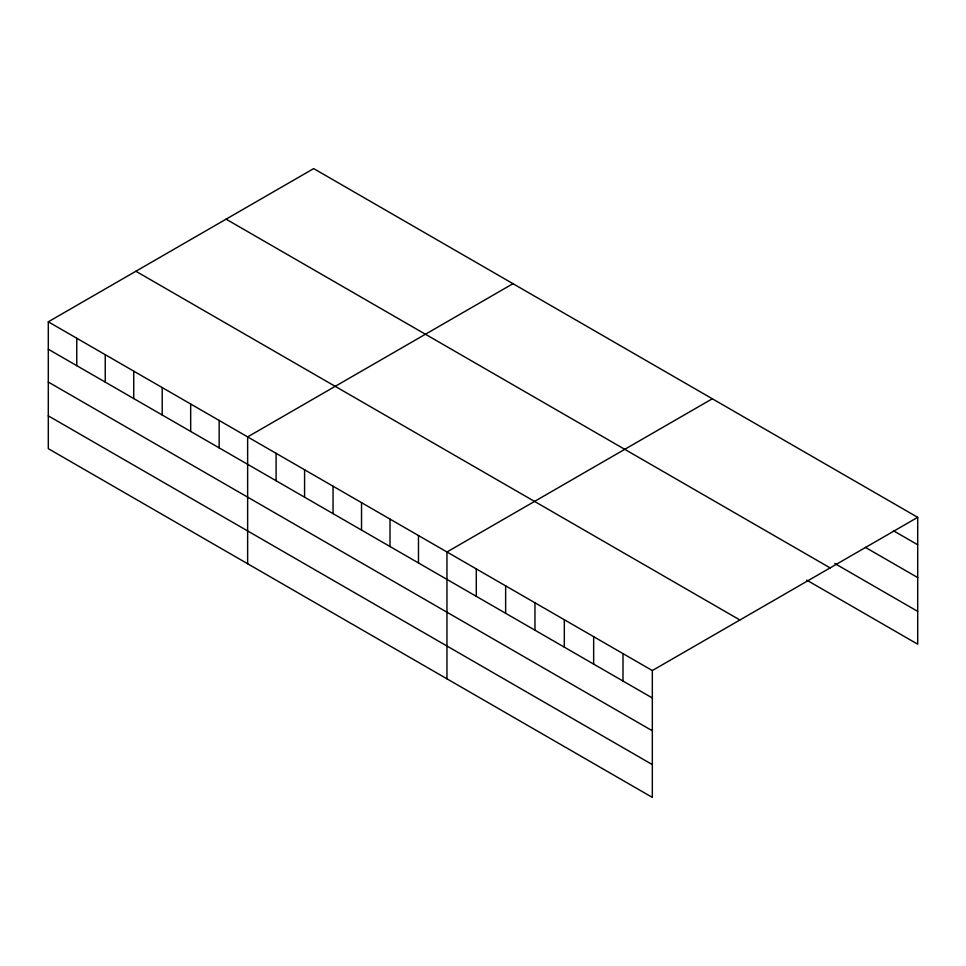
<?xml version="1.0" encoding="UTF-8"?>
<svg xmlns="http://www.w3.org/2000/svg" width="966" height="966" viewBox="0 0 966 966"><rect width="100%" height="100%" fill="white"/><g stroke="black" fill="none" stroke-linecap="round" stroke-linejoin="round"><path stroke-width="1.45" d="M48.3 321.811L652.328 670.549L652.328 797.397L48.3 448.659L48.3 321.811L313.672 168.603L917.7 517.341L917.7 644.189L806.719 580.119M512.994 283.69L247.634 436.898L247.634 563.746M712.328 398.765L446.956 551.984L446.956 678.82M652.328 670.549L917.7 517.341M893.465 530.769L917.7 544.764M865.403 547.372L917.7 577.571M834.781 563.504L917.7 611.381M226.092 219.161L830.132 567.899M135.868 271.253L739.908 619.991M48.3 349.233L652.328 697.971M48.3 382.053L652.328 730.779M48.3 415.851L652.328 764.589M622.998 653.608L622.998 681.03M593.655 636.666L593.655 664.101M564.313 619.737L564.313 647.16M534.971 602.796L534.971 630.218M505.641 585.855L505.641 613.277M476.298 568.914L476.298 596.336M418.483 535.538L418.483 562.961M390.01 519.104L390.01 546.527M361.538 502.658L361.538 530.08M333.053 486.224L333.053 513.646M304.58 469.778L304.58 497.2M276.107 453.332L276.107 480.766M219.149 420.452L219.149 447.886M190.676 404.017L190.676 431.44M162.203 387.571L162.203 414.994M133.731 371.137L133.731 398.56M105.246 354.691L105.246 382.113M76.773 338.257L76.773 365.679"/></g></svg>
